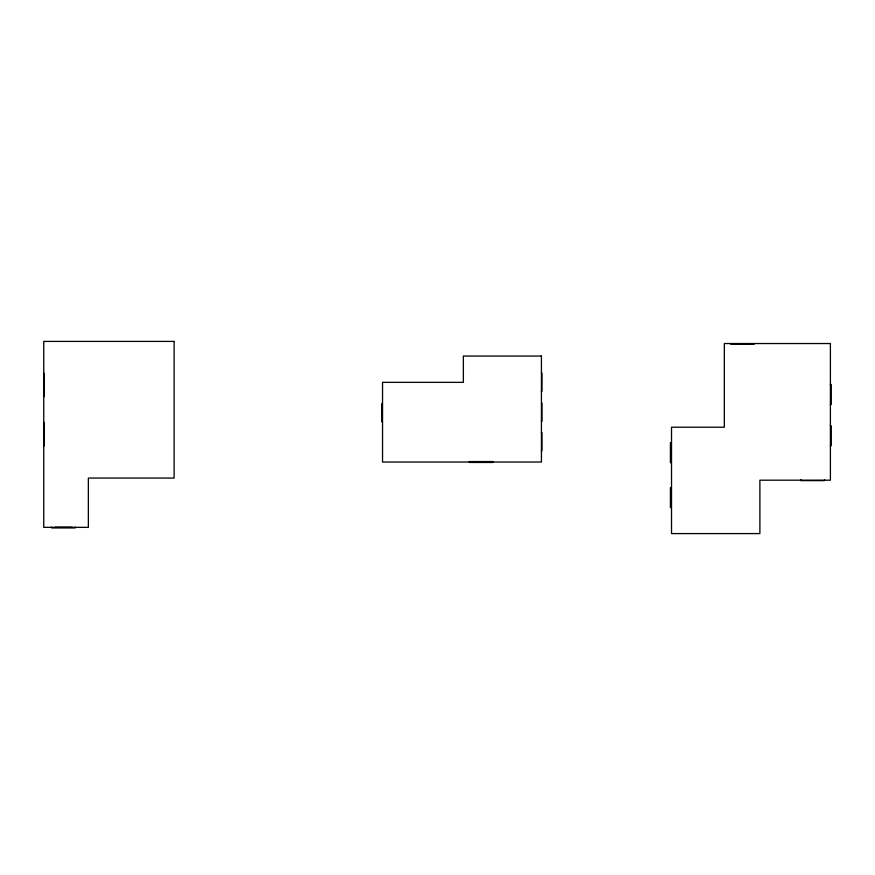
<?xml version="1.0" encoding="UTF-8"?>
<svg xmlns="http://www.w3.org/2000/svg" width="875" height="875" viewBox="0 0 875 875"><rect width="100%" height="100%" fill="white"/><g stroke="black" fill="none" stroke-linecap="round" stroke-linejoin="round"><path stroke-width="1.31" d="M730.636 344.148L754.206 344.225M541.395 373.078L541.975 373.078L541.975 391.202L541.395 391.202M830.32 384.453L831.25 384.453L831.25 404.458L830.32 404.458M541.395 403.156L541.975 403.156L541.975 421.28L541.395 421.28M382.298 403.758L381.719 403.758L381.719 421.881L382.298 421.017M830.32 425.753L831.25 425.753L831.25 445.758L830.32 445.758M541.395 432.666L541.975 432.666L541.975 450.789L541.395 450.789M671.344 442.684L670.414 442.684L670.414 462.7L671.344 462.7M671.344 487.583L670.414 487.583L670.414 507.598L671.344 507.598M54.797 527.253L72.122 527.253M824.513 479.73L824.513 480.627L800.942 480.627L800.942 479.73M75.239 527.045L75.239 527.942L51.68 527.942L51.68 527.045M44.122 422.428L44.122 445.998M44.002 373.155L44.002 396.725M174.103 341.414L43.75 341.414L43.75 527.352L88.353 527.352L88.353 478.067L174.103 478.067L174.103 341.414M830.397 343.536L724.336 343.536L724.336 427.219L671.519 427.219L671.519 533.586L759.883 533.586L759.883 480.189L830.397 480.189L830.397 343.536M541.428 356.048L463.367 356.048L463.367 382.353L382.539 382.353L382.539 462.033L541.428 462.033L541.428 356.048M492.909 461.562L469.339 461.562L469.339 462.459L492.909 462.459L492.909 461.562"/></g></svg>
